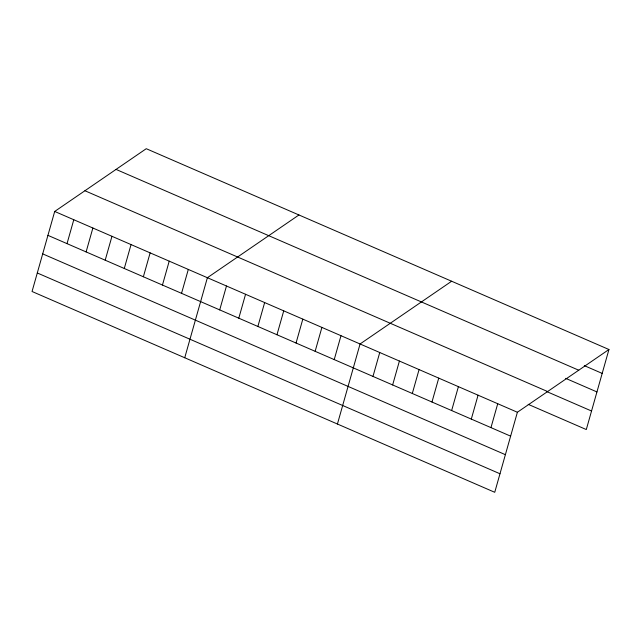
<?xml version="1.0" encoding="UTF-8"?>
<svg xmlns="http://www.w3.org/2000/svg" width="641" height="641" viewBox="0 0 641 641"><rect width="100%" height="100%" fill="white"/><g stroke="black" fill="none" stroke-linecap="round" stroke-linejoin="round"><path stroke-width="0.96" d="M54.701 211.45L32.05 291.495L494.74 492.296L517.391 412.251L608.95 349.505L146.26 148.704L54.701 211.45L517.391 412.251M67.025 243.636L73.787 219.735M86.11 251.921L92.873 228.02M105.196 260.198L111.959 236.305M124.282 268.483L131.044 244.582M143.368 276.768L150.13 252.866M162.453 285.053L169.216 261.151M181.539 293.33L188.302 269.436M184.736 357.758L207.388 277.713L298.946 214.967M219.711 309.899L226.473 285.998M238.797 318.184L245.559 294.283M257.882 326.461L264.645 302.568M276.968 334.746L283.731 310.845M296.054 343.031L302.816 319.13M315.14 351.316L321.902 327.415M334.225 359.593L340.988 335.7M337.43 424.022L360.074 343.977L451.633 281.231M372.982 376.411L379.744 352.518M392.645 384.945L399.407 361.051M412.307 393.478L419.07 369.585M431.97 402.019L438.732 378.118M451.641 410.552L458.403 386.651M471.303 419.086L478.066 395.185M490.966 427.619L497.728 403.718M608.95 349.505L586.299 429.55L528.2 404.335M584.312 365.642L602.187 373.407M116.045 169.408L578.735 370.21M565.658 378.35L596.947 391.931M84.916 190.746L547.606 391.547M546.853 391.627L591.547 411.017M47.939 235.351L510.629 436.152M42.691 253.884L505.388 454.677M37.29 272.97L499.988 473.771"/></g></svg>
